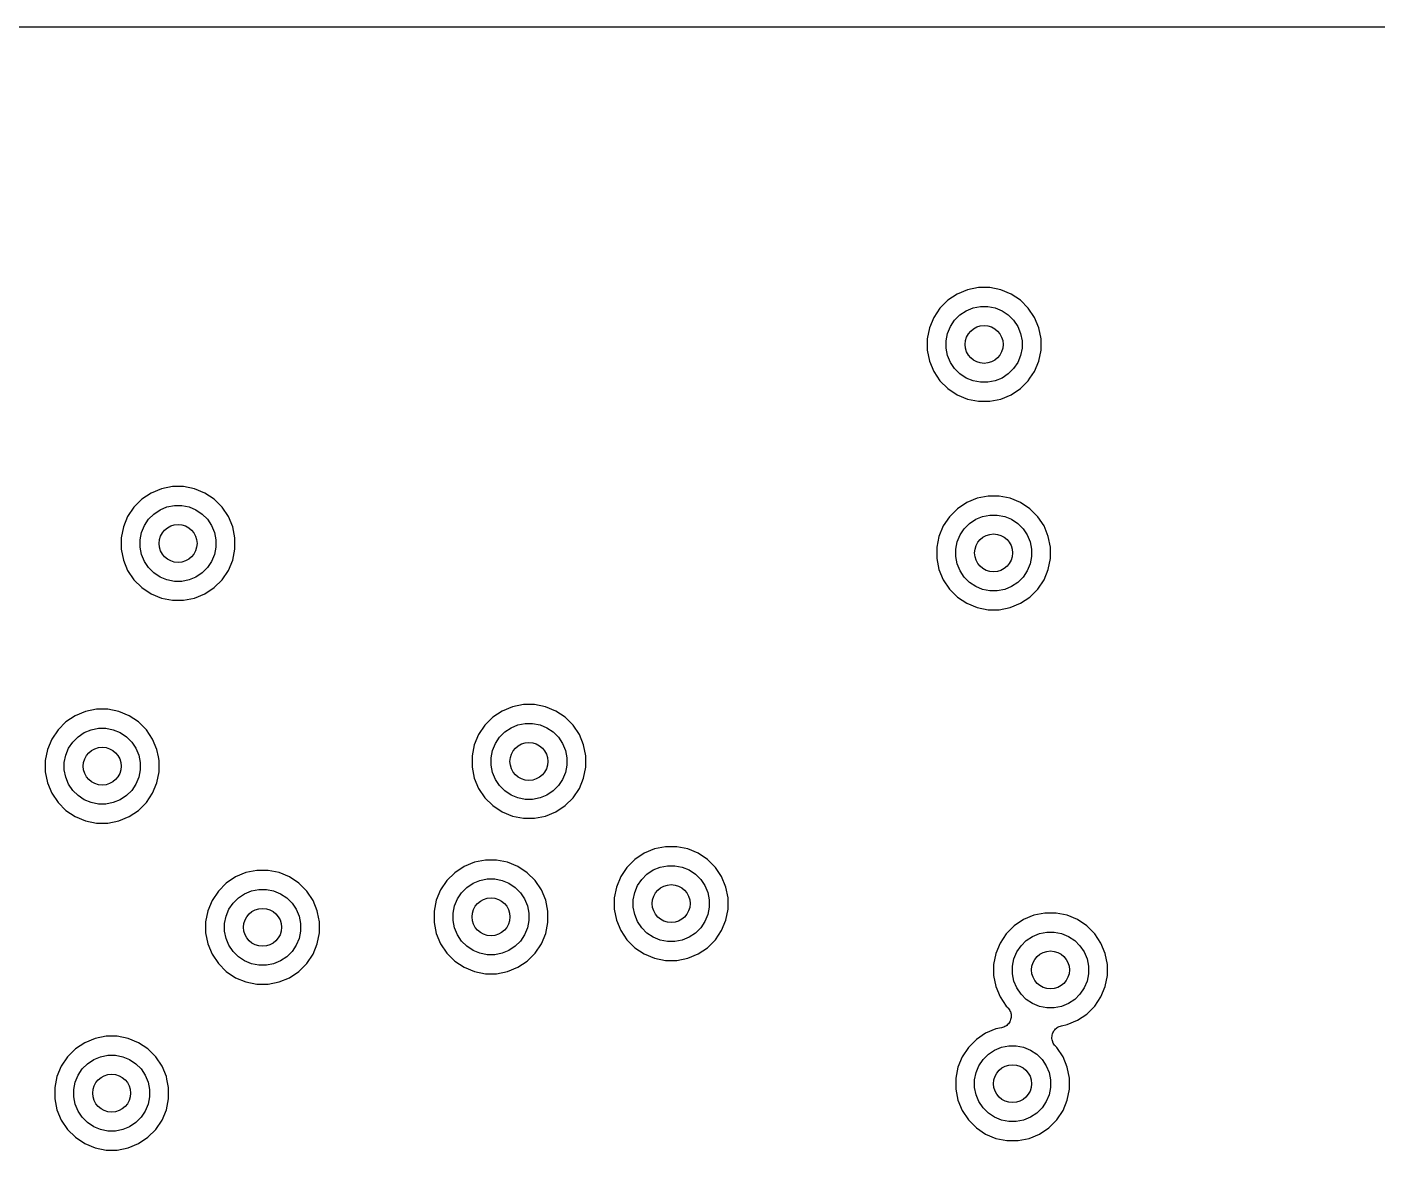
# Model space of a CAD drawing. Extents: x 113.2 to 188.8, y -123.8 to -78.2.
# Drawn here: x 125.21 to 139.44, y -94 to -82.15 of the extents above; entities that cross this region are included whole.
import ezdxf

# ---------------------------------------------------------------- set-up
doc = ezdxf.new("R2010")
doc.units = 0
doc.layers.add('BLACK', color=7, linetype='CONTINUOUS')

msp = doc.modelspace()

# ---------------------------------------------------------------- linework, layer by layer
at = {"layer": 'BLACK', "linetype": 'CONTINUOUS'}
for p, q in [((125.014, -82.1507), (176.986, -82.1507)), ((135.016, -84.9683), (134.918, -85.0339)), ((135.125, -84.9231), (135.016, -84.9683)), ((135.241, -84.9), (135.125, -84.9231)), ((135.359, -84.9), (135.241, -84.9)), ((135.475, -84.9231), (135.359, -84.9)), ((135.584, -84.9683), (135.475, -84.9231)), ((135.682, -85.0339), (135.584, -84.9683)), ((134.834, -85.1175), (134.768, -85.2158)), ((134.918, -85.0339), (134.834, -85.1175)), ((135.111, -85.1455), (135.183, -85.1154)), ((135.183, -85.1154), (135.261, -85.1)), ((135.261, -85.1), (135.339, -85.1)), ((135.339, -85.1), (135.417, -85.1154)), ((135.417, -85.1154), (135.489, -85.1455)), ((135.766, -85.1175), (135.682, -85.0339)), ((135.832, -85.2158), (135.766, -85.1175)), ((134.768, -85.2158), (134.723, -85.325)), ((134.946, -85.3105), (134.989, -85.245)), ((134.989, -85.245), (135.045, -85.1893)), ((135.045, -85.1893), (135.111, -85.1455)), ((135.489, -85.1455), (135.555, -85.1893)), ((135.555, -85.1893), (135.611, -85.245)), ((135.611, -85.245), (135.654, -85.3105)), ((135.877, -85.325), (135.832, -85.2158)), ((134.723, -85.325), (134.7, -85.4409)), ((134.9, -85.4606), (134.915, -85.3833)), ((134.915, -85.3833), (134.946, -85.3105)), ((135.654, -85.3105), (135.685, -85.3833)), ((135.685, -85.3833), (135.7, -85.4606)), ((135.9, -85.4409), (135.877, -85.325)), ((134.7, -85.4409), (134.7, -85.5591)), ((134.9, -85.5394), (134.9, -85.4606)), ((134.915, -85.6167), (134.9, -85.5394)), ((135.7, -85.5394), (135.685, -85.6167)), ((135.7, -85.4606), (135.7, -85.5394)), ((135.9, -85.5591), (135.9, -85.4409)), ((134.7, -85.5591), (134.723, -85.675)), ((134.723, -85.675), (134.768, -85.7842)), ((134.946, -85.6895), (134.915, -85.6167)), ((134.989, -85.755), (134.946, -85.6895)), ((135.654, -85.6895), (135.611, -85.755)), ((135.685, -85.6167), (135.654, -85.6895)), ((135.832, -85.7842), (135.877, -85.675)), ((135.877, -85.675), (135.9, -85.5591)), ((134.768, -85.7842), (134.834, -85.8825)), ((135.045, -85.8107), (134.989, -85.755)), ((135.111, -85.8545), (135.045, -85.8107)), ((135.555, -85.8107), (135.489, -85.8545)), ((135.611, -85.755), (135.555, -85.8107)), ((135.783, -85.8578), (135.832, -85.7842)), ((134.834, -85.8825), (134.918, -85.966)), ((134.918, -85.966), (135.016, -86.0317)), ((135.183, -85.8846), (135.111, -85.8545)), ((135.261, -85.9), (135.183, -85.8846)), ((135.339, -85.9), (135.261, -85.9)), ((135.417, -85.8846), (135.339, -85.9)), ((135.489, -85.8545), (135.417, -85.8846)), ((135.584, -86.0317), (135.682, -85.966)), ((135.682, -85.966), (135.766, -85.8825)), ((135.766, -85.8825), (135.783, -85.8578)), ((135.016, -86.0317), (135.125, -86.0769)), ((135.125, -86.0769), (135.241, -86.1)), ((135.241, -86.1), (135.359, -86.1)), ((135.359, -86.1), (135.475, -86.0769)), ((135.475, -86.0769), (135.584, -86.0317)), ((126.516, -87.0683), (126.418, -87.1339)), ((126.625, -87.0231), (126.516, -87.0683)), ((126.741, -87), (126.625, -87.0231)), ((126.859, -87), (126.741, -87)), ((126.975, -87.0231), (126.859, -87)), ((127.084, -87.0683), (126.975, -87.0231)), ((127.182, -87.1339), (127.084, -87.0683)), ((135.225, -87.1231), (135.116, -87.1683)), ((135.341, -87.1), (135.225, -87.1231)), ((135.459, -87.1), (135.341, -87.1)), ((135.575, -87.1231), (135.459, -87.1)), ((135.684, -87.1683), (135.575, -87.1231)), ((126.334, -87.2175), (126.268, -87.3158)), ((126.418, -87.1339), (126.334, -87.2175)), ((126.545, -87.2893), (126.611, -87.2455)), ((126.611, -87.2455), (126.683, -87.2154)), ((126.683, -87.2154), (126.761, -87.2)), ((126.761, -87.2), (126.839, -87.2)), ((126.839, -87.2), (126.917, -87.2154)), ((126.917, -87.2154), (126.989, -87.2455)), ((126.989, -87.2455), (127.055, -87.2893)), ((127.266, -87.2175), (127.182, -87.1339)), ((127.332, -87.3158), (127.266, -87.2175)), ((135.018, -87.2339), (134.934, -87.3175)), ((135.116, -87.1683), (135.018, -87.2339)), ((135.782, -87.2339), (135.684, -87.1683)), ((135.866, -87.3175), (135.782, -87.2339)), ((126.268, -87.3158), (126.223, -87.425)), ((126.446, -87.4105), (126.489, -87.345)), ((126.489, -87.345), (126.545, -87.2893)), ((127.055, -87.2893), (127.111, -87.345)), ((127.111, -87.345), (127.154, -87.4105)), ((127.377, -87.425), (127.332, -87.3158)), ((134.934, -87.3175), (134.868, -87.4158)), ((135.089, -87.445), (135.145, -87.3893)), ((135.145, -87.3893), (135.211, -87.3455)), ((135.211, -87.3455), (135.283, -87.3154)), ((135.283, -87.3154), (135.361, -87.3)), ((135.361, -87.3), (135.439, -87.3)), ((135.439, -87.3), (135.517, -87.3154)), ((135.517, -87.3154), (135.589, -87.3455)), ((135.589, -87.3455), (135.655, -87.3893)), ((135.655, -87.3893), (135.711, -87.445)), ((135.932, -87.4158), (135.866, -87.3175)), ((126.223, -87.425), (126.2, -87.5409)), ((126.2, -87.5409), (126.2, -87.6591)), ((126.4, -87.5606), (126.415, -87.4833)), ((126.415, -87.4833), (126.446, -87.4105)), ((127.154, -87.4105), (127.185, -87.4833)), ((127.185, -87.4833), (127.2, -87.5606)), ((127.4, -87.5409), (127.377, -87.425)), ((127.4, -87.6591), (127.4, -87.5409)), ((134.823, -87.525), (134.8, -87.6409)), ((134.868, -87.4158), (134.823, -87.525)), ((135.015, -87.5833), (135.046, -87.5105)), ((135.046, -87.5105), (135.089, -87.445)), ((135.711, -87.445), (135.754, -87.5105)), ((135.754, -87.5105), (135.785, -87.5833)), ((135.977, -87.525), (135.932, -87.4158)), ((136, -87.6409), (135.977, -87.525)), ((126.2, -87.6591), (126.223, -87.775)), ((126.4, -87.6394), (126.4, -87.5606)), ((126.415, -87.7167), (126.4, -87.6394)), ((127.2, -87.6394), (127.185, -87.7167)), ((127.2, -87.5606), (127.2, -87.6394)), ((127.377, -87.775), (127.4, -87.6591)), ((134.8, -87.6409), (134.8, -87.7591)), ((135, -87.6606), (135.015, -87.5833)), ((135, -87.7394), (135, -87.6606)), ((135.785, -87.5833), (135.8, -87.6606)), ((135.8, -87.6606), (135.8, -87.7394)), ((136, -87.7591), (136, -87.6409)), ((126.223, -87.775), (126.268, -87.8842)), ((126.446, -87.7895), (126.415, -87.7167)), ((126.489, -87.855), (126.446, -87.7895)), ((127.154, -87.7895), (127.111, -87.855)), ((127.185, -87.7167), (127.154, -87.7895)), ((127.332, -87.8842), (127.377, -87.775)), ((134.8, -87.7591), (134.823, -87.875)), ((135.015, -87.8167), (135, -87.7394)), ((135.046, -87.8895), (135.015, -87.8167)), ((135.785, -87.8167), (135.754, -87.8895)), ((135.8, -87.7394), (135.785, -87.8167)), ((135.977, -87.875), (136, -87.7591)), ((126.268, -87.8842), (126.334, -87.9825)), ((126.545, -87.9107), (126.489, -87.855)), ((126.611, -87.9545), (126.545, -87.9107)), ((126.683, -87.9846), (126.611, -87.9545)), ((126.989, -87.9545), (126.917, -87.9846)), ((127.055, -87.9107), (126.989, -87.9545)), ((127.111, -87.855), (127.055, -87.9107)), ((127.266, -87.9825), (127.332, -87.8842)), ((134.823, -87.875), (134.868, -87.9842)), ((135.089, -87.955), (135.046, -87.8895)), ((135.145, -88.0107), (135.089, -87.955)), ((135.711, -87.955), (135.655, -88.0107)), ((135.754, -87.8895), (135.711, -87.955)), ((135.932, -87.9842), (135.977, -87.875)), ((126.334, -87.9825), (126.418, -88.066)), ((126.418, -88.066), (126.516, -88.1317)), ((126.761, -88), (126.683, -87.9846)), ((126.839, -88), (126.761, -88)), ((126.917, -87.9846), (126.839, -88)), ((127.084, -88.1317), (127.182, -88.066)), ((127.182, -88.066), (127.266, -87.9825)), ((134.868, -87.9842), (134.934, -88.0825)), ((134.934, -88.0825), (135.018, -88.166)), ((135.211, -88.0545), (135.145, -88.0107)), ((135.283, -88.0846), (135.211, -88.0545)), ((135.361, -88.1), (135.283, -88.0846)), ((135.439, -88.1), (135.361, -88.1)), ((135.517, -88.0846), (135.439, -88.1)), ((135.589, -88.0545), (135.517, -88.0846)), ((135.655, -88.0107), (135.589, -88.0545)), ((135.782, -88.166), (135.866, -88.0825)), ((135.866, -88.0825), (135.932, -87.9842)), ((126.516, -88.1317), (126.625, -88.1769)), ((126.625, -88.1769), (126.741, -88.2)), ((126.741, -88.2), (126.859, -88.2)), ((126.859, -88.2), (126.975, -88.1769)), ((126.975, -88.1769), (127.084, -88.1317)), ((135.018, -88.166), (135.116, -88.2317)), ((135.116, -88.2317), (135.225, -88.2769)), ((135.575, -88.2769), (135.684, -88.2317)), ((135.684, -88.2317), (135.782, -88.166)), ((135.225, -88.2769), (135.341, -88.3)), ((135.341, -88.3), (135.459, -88.3)), ((135.459, -88.3), (135.575, -88.2769)), ((125.825, -89.3731), (125.716, -89.4183)), ((125.941, -89.35), (125.825, -89.3731)), ((126.059, -89.35), (125.941, -89.35)), ((126.175, -89.3731), (126.059, -89.35)), ((126.284, -89.4183), (126.175, -89.3731)), ((130.216, -89.3683), (130.118, -89.4339)), ((130.325, -89.3231), (130.216, -89.3683)), ((130.441, -89.3), (130.325, -89.3231)), ((130.559, -89.3), (130.441, -89.3)), ((130.675, -89.3231), (130.559, -89.3)), ((130.784, -89.3683), (130.675, -89.3231)), ((130.882, -89.4339), (130.784, -89.3683)), ((125.618, -89.4839), (125.534, -89.5675)), ((125.716, -89.4183), (125.618, -89.4839)), ((126.382, -89.4839), (126.284, -89.4183)), ((126.466, -89.5675), (126.382, -89.4839)), ((130.034, -89.5175), (129.968, -89.6158)), ((130.118, -89.4339), (130.034, -89.5175)), ((130.311, -89.5455), (130.383, -89.5154)), ((130.383, -89.5154), (130.461, -89.5)), ((130.461, -89.5), (130.539, -89.5)), ((130.539, -89.5), (130.617, -89.5154)), ((130.617, -89.5154), (130.689, -89.5455)), ((130.966, -89.5175), (130.882, -89.4339)), ((131.032, -89.6158), (130.966, -89.5175)), ((125.468, -89.6658), (125.423, -89.775)), ((125.534, -89.5675), (125.468, -89.6658)), ((125.689, -89.695), (125.745, -89.6393)), ((125.745, -89.6393), (125.811, -89.5955)), ((125.811, -89.5955), (125.883, -89.5654)), ((125.883, -89.5654), (125.961, -89.55)), ((125.961, -89.55), (126.039, -89.55)), ((126.039, -89.55), (126.117, -89.5654)), ((126.117, -89.5654), (126.189, -89.5955)), ((126.189, -89.5955), (126.255, -89.6393)), ((126.255, -89.6393), (126.311, -89.695)), ((126.532, -89.6658), (126.466, -89.5675)), ((126.577, -89.775), (126.532, -89.6658)), ((129.968, -89.6158), (129.923, -89.725)), ((130.146, -89.7105), (130.189, -89.645)), ((130.189, -89.645), (130.245, -89.5893)), ((130.245, -89.5893), (130.311, -89.5455)), ((130.689, -89.5455), (130.755, -89.5893)), ((130.755, -89.5893), (130.811, -89.645)), ((130.811, -89.645), (130.854, -89.7105)), ((131.077, -89.725), (131.032, -89.6158)), ((125.423, -89.775), (125.4, -89.8909)), ((125.615, -89.8333), (125.646, -89.7605)), ((125.646, -89.7605), (125.689, -89.695)), ((126.311, -89.695), (126.354, -89.7605)), ((126.354, -89.7605), (126.385, -89.8333)), ((126.592, -89.8532), (126.577, -89.775)), ((129.923, -89.725), (129.9, -89.8409)), ((130.1, -89.8606), (130.115, -89.7833)), ((130.115, -89.7833), (130.146, -89.7105)), ((130.854, -89.7105), (130.885, -89.7833)), ((130.885, -89.7833), (130.9, -89.8606)), ((131.1, -89.8409), (131.077, -89.725)), ((125.4, -89.8909), (125.4, -90.0091)), ((125.6, -89.9106), (125.615, -89.8333)), ((125.6, -89.9894), (125.6, -89.9106)), ((126.385, -89.8333), (126.4, -89.9106)), ((126.4, -89.9106), (126.4, -89.9894)), ((126.6, -89.8909), (126.592, -89.8532)), ((126.6, -90.0091), (126.6, -89.8909)), ((129.9, -89.8409), (129.9, -89.9591)), ((129.9, -89.9591), (129.923, -90.075)), ((130.1, -89.9394), (130.1, -89.8606)), ((130.115, -90.0167), (130.1, -89.9394)), ((130.9, -89.9394), (130.885, -90.0167)), ((130.9, -89.8606), (130.9, -89.9394)), ((131.077, -90.075), (131.1, -89.9591)), ((131.1, -89.9591), (131.1, -89.8409)), ((125.4, -90.0091), (125.423, -90.125)), ((125.615, -90.0667), (125.6, -89.9894)), ((125.646, -90.1395), (125.615, -90.0667)), ((126.385, -90.0667), (126.354, -90.1395)), ((126.4, -89.9894), (126.385, -90.0667)), ((126.577, -90.125), (126.6, -90.0091)), ((129.923, -90.075), (129.968, -90.1842)), ((130.146, -90.0895), (130.115, -90.0167)), ((130.189, -90.155), (130.146, -90.0895)), ((130.854, -90.0895), (130.811, -90.155)), ((130.885, -90.0167), (130.854, -90.0895)), ((131.032, -90.1842), (131.077, -90.075)), ((125.423, -90.125), (125.468, -90.2342)), ((125.468, -90.2342), (125.534, -90.3325)), ((125.689, -90.205), (125.646, -90.1395)), ((125.745, -90.2607), (125.689, -90.205)), ((126.311, -90.205), (126.255, -90.2607)), ((126.354, -90.1395), (126.311, -90.205)), ((126.466, -90.3325), (126.532, -90.2342)), ((126.532, -90.2342), (126.577, -90.125)), ((129.968, -90.1842), (130.034, -90.2825)), ((130.245, -90.2107), (130.189, -90.155)), ((130.311, -90.2545), (130.245, -90.2107)), ((130.383, -90.2846), (130.311, -90.2545)), ((130.689, -90.2545), (130.617, -90.2846)), ((130.755, -90.2107), (130.689, -90.2545)), ((130.811, -90.155), (130.755, -90.2107)), ((130.966, -90.2825), (131.032, -90.1842)), ((125.534, -90.3325), (125.618, -90.416)), ((125.811, -90.3045), (125.745, -90.2607)), ((125.883, -90.3346), (125.811, -90.3045)), ((125.961, -90.35), (125.883, -90.3346)), ((126.039, -90.35), (125.961, -90.35)), ((126.117, -90.3346), (126.039, -90.35)), ((126.189, -90.3045), (126.117, -90.3346)), ((126.255, -90.2607), (126.189, -90.3045)), ((126.382, -90.416), (126.466, -90.3325)), ((130.034, -90.2825), (130.118, -90.3661)), ((130.118, -90.3661), (130.216, -90.4317)), ((130.461, -90.3), (130.383, -90.2846)), ((130.539, -90.3), (130.461, -90.3)), ((130.617, -90.2846), (130.539, -90.3)), ((130.784, -90.4317), (130.882, -90.3661)), ((130.882, -90.3661), (130.966, -90.2825)), ((125.618, -90.416), (125.716, -90.4817)), ((125.716, -90.4817), (125.825, -90.5269)), ((125.825, -90.5269), (125.941, -90.55)), ((126.059, -90.55), (126.175, -90.5269)), ((126.175, -90.5269), (126.284, -90.4817)), ((126.284, -90.4817), (126.382, -90.416)), ((130.216, -90.4317), (130.325, -90.4769)), ((130.325, -90.4769), (130.441, -90.5)), ((130.441, -90.5), (130.559, -90.5)), ((130.559, -90.5), (130.675, -90.4769)), ((130.675, -90.4769), (130.784, -90.4317)), ((125.941, -90.55), (126.059, -90.55)), ((131.825, -90.8231), (131.716, -90.8683)), ((131.941, -90.8), (131.825, -90.8231)), ((132.059, -90.8), (131.941, -90.8)), ((132.175, -90.8231), (132.059, -90.8)), ((132.284, -90.8683), (132.175, -90.8231)), ((129.925, -90.9631), (129.816, -91.0083)), ((130.041, -90.94), (129.925, -90.9631)), ((130.159, -90.94), (130.041, -90.94)), ((130.275, -90.9631), (130.159, -90.94)), ((130.384, -91.0083), (130.275, -90.9631)), ((131.618, -90.9339), (131.534, -91.0175)), ((131.716, -90.8683), (131.618, -90.9339)), ((132.382, -90.9339), (132.284, -90.8683)), ((132.466, -91.0175), (132.382, -90.9339)), ((127.516, -91.0731), (127.407, -91.1183)), ((127.632, -91.05), (127.516, -91.0731)), ((127.751, -91.05), (127.632, -91.05)), ((127.866, -91.0731), (127.751, -91.05)), ((127.976, -91.1183), (127.866, -91.0731)), ((129.718, -91.0739), (129.634, -91.1575)), ((129.816, -91.0083), (129.718, -91.0739)), ((130.482, -91.0739), (130.384, -91.0083)), ((130.566, -91.1575), (130.482, -91.0739)), ((131.534, -91.0175), (131.468, -91.1158)), ((131.689, -91.145), (131.745, -91.0893)), ((131.745, -91.0893), (131.811, -91.0455)), ((131.811, -91.0455), (131.883, -91.0154)), ((131.883, -91.0154), (131.961, -91)), ((131.961, -91), (132.039, -91)), ((132.039, -91), (132.117, -91.0154)), ((132.117, -91.0154), (132.189, -91.0455)), ((132.189, -91.0455), (132.255, -91.0893)), ((132.255, -91.0893), (132.311, -91.145)), ((132.532, -91.1158), (132.466, -91.0175)), ((127.309, -91.184), (127.225, -91.2675)), ((127.407, -91.1183), (127.309, -91.184)), ((127.575, -91.2654), (127.652, -91.25)), ((127.652, -91.25), (127.731, -91.25)), ((127.731, -91.25), (127.808, -91.2654)), ((128.074, -91.184), (127.976, -91.1183)), ((128.157, -91.2675), (128.074, -91.184)), ((129.634, -91.1575), (129.568, -91.2558)), ((129.789, -91.285), (129.845, -91.2293)), ((129.845, -91.2293), (129.911, -91.1855)), ((129.911, -91.1855), (129.983, -91.1554)), ((129.983, -91.1554), (130.061, -91.14)), ((130.061, -91.14), (130.139, -91.14)), ((130.139, -91.14), (130.217, -91.1554)), ((130.217, -91.1554), (130.289, -91.1855)), ((130.289, -91.1855), (130.355, -91.2293)), ((130.355, -91.2293), (130.411, -91.285)), ((130.632, -91.2558), (130.566, -91.1575)), ((131.423, -91.225), (131.4, -91.3409)), ((131.468, -91.1158), (131.423, -91.225)), ((131.615, -91.2833), (131.646, -91.2105)), ((131.646, -91.2105), (131.689, -91.145)), ((132.311, -91.145), (132.354, -91.2105)), ((132.354, -91.2105), (132.385, -91.2833)), ((132.577, -91.225), (132.532, -91.1158)), ((132.6, -91.3409), (132.577, -91.225)), ((127.16, -91.3658), (127.114, -91.475)), ((127.225, -91.2675), (127.16, -91.3658)), ((127.337, -91.4605), (127.381, -91.395)), ((127.381, -91.395), (127.436, -91.3393)), ((127.436, -91.3393), (127.502, -91.2955)), ((127.502, -91.2955), (127.575, -91.2654)), ((127.808, -91.2654), (127.881, -91.2955)), ((127.881, -91.2955), (127.946, -91.3393)), ((127.946, -91.3393), (128.002, -91.395)), ((128.002, -91.395), (128.046, -91.4605)), ((128.223, -91.3658), (128.157, -91.2675)), ((128.268, -91.475), (128.223, -91.3658)), ((129.523, -91.365), (129.5, -91.4809)), ((129.568, -91.2558), (129.523, -91.365)), ((129.715, -91.4233), (129.746, -91.3505)), ((129.746, -91.3505), (129.789, -91.285)), ((130.411, -91.285), (130.454, -91.3505)), ((130.454, -91.3505), (130.485, -91.4233)), ((130.677, -91.365), (130.632, -91.2558)), ((130.7, -91.4809), (130.677, -91.365)), ((131.4, -91.3409), (131.4, -91.4591)), ((131.6, -91.3606), (131.615, -91.2833)), ((131.6, -91.4394), (131.6, -91.3606)), ((132.385, -91.2833), (132.4, -91.3606)), ((132.4, -91.3606), (132.4, -91.4394)), ((132.6, -91.4591), (132.6, -91.3409)), ((127.114, -91.475), (127.091, -91.5909)), ((127.291, -91.6106), (127.307, -91.5333)), ((127.307, -91.5333), (127.337, -91.4605)), ((128.046, -91.4605), (128.076, -91.5333)), ((128.076, -91.5333), (128.091, -91.6106)), ((128.272, -91.4931), (128.268, -91.475)), ((128.272, -91.4932), (128.272, -91.4931)), ((128.291, -91.5909), (128.272, -91.4932)), ((129.5, -91.4809), (129.5, -91.5991)), ((129.7, -91.5006), (129.715, -91.4233)), ((129.7, -91.5794), (129.7, -91.5006)), ((130.485, -91.4233), (130.5, -91.5006)), ((130.5, -91.5006), (130.5, -91.5794)), ((130.7, -91.5991), (130.7, -91.4809)), ((131.4, -91.4591), (131.423, -91.575)), ((131.615, -91.5167), (131.6, -91.4394)), ((131.646, -91.5895), (131.615, -91.5167)), ((132.385, -91.5167), (132.354, -91.5895)), ((132.4, -91.4394), (132.385, -91.5167)), ((132.577, -91.575), (132.6, -91.4591)), ((135.825, -91.5231), (135.716, -91.5683)), ((135.941, -91.5), (135.825, -91.5231)), ((136.059, -91.5), (135.941, -91.5)), ((136.175, -91.5231), (136.059, -91.5)), ((136.284, -91.5683), (136.175, -91.5231)), ((127.091, -91.5909), (127.091, -91.7091)), ((127.291, -91.6894), (127.291, -91.6106)), ((128.091, -91.6106), (128.091, -91.6894)), ((128.291, -91.7091), (128.291, -91.5909)), ((129.5, -91.5991), (129.523, -91.715)), ((129.715, -91.6567), (129.7, -91.5794)), ((129.746, -91.7295), (129.715, -91.6567)), ((130.485, -91.6567), (130.454, -91.7295)), ((130.5, -91.5794), (130.485, -91.6567)), ((130.677, -91.715), (130.7, -91.5991)), ((131.423, -91.575), (131.468, -91.6842)), ((131.689, -91.655), (131.646, -91.5895)), ((131.745, -91.7107), (131.689, -91.655)), ((132.311, -91.655), (132.255, -91.7107)), ((132.354, -91.5895), (132.311, -91.655)), ((132.532, -91.6842), (132.577, -91.575)), ((135.618, -91.6339), (135.534, -91.7175)), ((135.716, -91.5683), (135.618, -91.6339)), ((136.382, -91.6339), (136.284, -91.5683)), ((136.466, -91.7175), (136.382, -91.6339)), ((127.091, -91.7091), (127.114, -91.825)), ((127.307, -91.7667), (127.291, -91.6894)), ((127.337, -91.8395), (127.307, -91.7667)), ((128.076, -91.7667), (128.046, -91.8395)), ((128.091, -91.6894), (128.076, -91.7667)), ((128.268, -91.825), (128.291, -91.7091)), ((129.523, -91.715), (129.568, -91.8242)), ((129.789, -91.795), (129.746, -91.7295)), ((129.845, -91.8507), (129.789, -91.795)), ((130.411, -91.795), (130.355, -91.8507)), ((130.454, -91.7295), (130.411, -91.795)), ((130.632, -91.8242), (130.677, -91.715)), ((131.468, -91.6842), (131.534, -91.7825)), ((131.534, -91.7825), (131.618, -91.8661)), ((131.811, -91.7545), (131.745, -91.7107)), ((131.883, -91.7846), (131.811, -91.7545)), ((131.961, -91.8), (131.883, -91.7846)), ((132.039, -91.8), (131.961, -91.8)), ((132.117, -91.7846), (132.039, -91.8)), ((132.189, -91.7545), (132.117, -91.7846)), ((132.255, -91.7107), (132.189, -91.7545)), ((132.382, -91.8661), (132.466, -91.7825)), ((132.466, -91.7825), (132.532, -91.6842)), ((135.468, -91.8158), (135.423, -91.925)), ((135.534, -91.7175), (135.468, -91.8158)), ((135.689, -91.845), (135.745, -91.7893)), ((135.745, -91.7893), (135.811, -91.7455)), ((135.811, -91.7455), (135.883, -91.7154)), ((135.883, -91.7154), (135.961, -91.7)), ((135.961, -91.7), (136.039, -91.7)), ((136.039, -91.7), (136.117, -91.7154)), ((136.117, -91.7154), (136.189, -91.7455)), ((136.189, -91.7455), (136.255, -91.7893)), ((136.255, -91.7893), (136.311, -91.845)), ((136.532, -91.8158), (136.466, -91.7175)), ((136.577, -91.925), (136.532, -91.8158)), ((127.114, -91.825), (127.16, -91.9342)), ((127.16, -91.9342), (127.225, -92.0325)), ((127.381, -91.905), (127.337, -91.8395)), ((127.436, -91.9607), (127.381, -91.905)), ((127.502, -92.0045), (127.436, -91.9607)), ((127.946, -91.9607), (127.881, -92.0045)), ((128.002, -91.905), (127.946, -91.9607)), ((128.046, -91.8395), (128.002, -91.905)), ((128.157, -92.0325), (128.223, -91.9342)), ((128.223, -91.9342), (128.268, -91.825)), ((129.568, -91.8242), (129.634, -91.9225)), ((129.634, -91.9225), (129.718, -92.0061)), ((129.911, -91.8945), (129.845, -91.8507)), ((129.983, -91.9246), (129.911, -91.8945)), ((130.061, -91.94), (129.983, -91.9246)), ((130.139, -91.94), (130.061, -91.94)), ((130.217, -91.9246), (130.139, -91.94)), ((130.289, -91.8945), (130.217, -91.9246)), ((130.355, -91.8507), (130.289, -91.8945)), ((130.482, -92.0061), (130.566, -91.9225)), ((130.566, -91.9225), (130.632, -91.8242)), ((131.618, -91.8661), (131.716, -91.9317)), ((131.716, -91.9317), (131.825, -91.9769)), ((132.175, -91.9769), (132.284, -91.9317)), ((132.284, -91.9317), (132.382, -91.8661)), ((135.423, -91.925), (135.4, -92.0409)), ((135.615, -91.9833), (135.646, -91.9105)), ((135.646, -91.9105), (135.689, -91.845)), ((136.311, -91.845), (136.354, -91.9105)), ((136.354, -91.9105), (136.385, -91.9833)), ((136.6, -92.0409), (136.577, -91.925)), ((127.225, -92.0325), (127.309, -92.1161)), ((127.575, -92.0346), (127.502, -92.0045)), ((127.652, -92.05), (127.575, -92.0346)), ((127.731, -92.05), (127.652, -92.05)), ((127.808, -92.0346), (127.731, -92.05)), ((127.881, -92.0045), (127.808, -92.0346)), ((128.074, -92.1161), (128.157, -92.0325)), ((129.718, -92.0061), (129.816, -92.0717)), ((129.816, -92.0717), (129.925, -92.1169)), ((130.275, -92.1169), (130.384, -92.0717)), ((130.384, -92.0717), (130.482, -92.0061)), ((131.825, -91.9769), (131.941, -92)), ((131.941, -92), (132.059, -92)), ((132.059, -92), (132.175, -91.9769)), ((135.4, -92.0409), (135.4, -92.1591)), ((135.6, -92.0606), (135.615, -91.9833)), ((135.6, -92.1394), (135.6, -92.0606)), ((136.385, -91.9833), (136.4, -92.0606)), ((136.4, -92.0606), (136.4, -92.1394)), ((136.6, -92.1591), (136.6, -92.0409)), ((127.309, -92.1161), (127.407, -92.1817)), ((127.407, -92.1817), (127.516, -92.2269)), ((127.516, -92.2269), (127.632, -92.25)), ((127.751, -92.25), (127.866, -92.2269)), ((127.866, -92.2269), (127.976, -92.1817)), ((127.976, -92.1817), (128.074, -92.1161)), ((129.925, -92.1169), (130.041, -92.14)), ((130.041, -92.14), (130.159, -92.14)), ((130.159, -92.14), (130.275, -92.1169)), ((135.4, -92.1591), (135.423, -92.275)), ((135.615, -92.2167), (135.6, -92.1394)), ((135.646, -92.2895), (135.615, -92.2167)), ((136.385, -92.2167), (136.354, -92.2895)), ((136.4, -92.1394), (136.385, -92.2167)), ((136.577, -92.275), (136.6, -92.1591)), ((127.632, -92.25), (127.751, -92.25)), ((135.423, -92.275), (135.468, -92.3842)), ((135.468, -92.3842), (135.534, -92.4825)), ((135.689, -92.355), (135.646, -92.2895)), ((135.745, -92.4107), (135.689, -92.355)), ((136.311, -92.355), (136.255, -92.4107)), ((136.354, -92.2895), (136.311, -92.355)), ((136.466, -92.4825), (136.532, -92.3842)), ((136.532, -92.3842), (136.577, -92.275)), ((135.534, -92.4825), (135.549, -92.4971)), ((135.549, -92.4971), (135.549, -92.4979)), ((135.549, -92.4979), (135.549, -92.4979)), ((135.549, -92.4979), (135.549, -92.4979)), ((135.549, -92.4979), (135.55, -92.4983)), ((135.55, -92.4983), (135.557, -92.5078)), ((135.557, -92.5078), (135.565, -92.5172)), ((135.565, -92.5172), (135.565, -92.5175)), ((135.565, -92.5175), (135.565, -92.5177)), ((135.565, -92.5177), (135.571, -92.5284)), ((135.571, -92.5284), (135.576, -92.5392)), ((135.811, -92.4545), (135.745, -92.4107)), ((135.883, -92.4846), (135.811, -92.4545)), ((135.961, -92.5), (135.883, -92.4846)), ((136.039, -92.5), (135.961, -92.5)), ((136.117, -92.4846), (136.039, -92.5)), ((136.189, -92.4545), (136.117, -92.4846)), ((136.255, -92.4107), (136.189, -92.4545)), ((136.382, -92.566), (136.466, -92.4825)), ((135.556, -92.6674), (135.548, -92.6769)), ((135.564, -92.6582), (135.556, -92.6674)), ((135.57, -92.6468), (135.564, -92.6578)), ((135.564, -92.6578), (135.564, -92.658)), ((135.564, -92.658), (135.564, -92.6582)), ((135.576, -92.6365), (135.57, -92.6468)), ((135.576, -92.5392), (135.577, -92.5394)), ((135.579, -92.6242), (135.576, -92.636)), ((135.576, -92.636), (135.576, -92.6362)), ((135.576, -92.6362), (135.576, -92.6365)), ((135.577, -92.5394), (135.577, -92.5397)), ((135.577, -92.5397), (135.58, -92.5514)), ((135.583, -92.6128), (135.579, -92.6242)), ((135.58, -92.5514), (135.583, -92.563)), ((135.583, -92.563), (135.583, -92.5632)), ((135.583, -92.5632), (135.584, -92.5635)), ((135.584, -92.6001), (135.583, -92.6123)), ((135.583, -92.6123), (135.583, -92.6126)), ((135.583, -92.6126), (135.583, -92.6128)), ((135.584, -92.5635), (135.585, -92.5755)), ((135.586, -92.5882), (135.584, -92.6001)), ((135.585, -92.5755), (135.586, -92.5876)), ((135.586, -92.5876), (135.586, -92.5879)), ((135.586, -92.5879), (135.586, -92.5882)), ((136.175, -92.6769), (136.284, -92.6317)), ((136.284, -92.6317), (136.382, -92.566)), ((126.041, -92.8), (125.925, -92.8231)), ((126.159, -92.8), (126.041, -92.8)), ((126.275, -92.8231), (126.159, -92.8)), ((135.316, -92.7683), (135.218, -92.834)), ((135.425, -92.7231), (135.316, -92.7683)), ((135.484, -92.7114), (135.425, -92.7231)), ((135.495, -92.7079), (135.484, -92.7114)), ((135.507, -92.7044), (135.495, -92.7079)), ((135.518, -92.6985), (135.507, -92.7042)), ((135.507, -92.7042), (135.507, -92.7043)), ((135.507, -92.7043), (135.507, -92.7044)), ((135.529, -92.6929), (135.518, -92.6985)), ((135.538, -92.6849), (135.529, -92.6926)), ((135.529, -92.6926), (135.529, -92.6927)), ((135.529, -92.6927), (135.529, -92.6929)), ((135.548, -92.6773), (135.538, -92.6849)), ((135.548, -92.6769), (135.548, -92.6771)), ((135.548, -92.6771), (135.548, -92.6773)), ((136.014, -92.8118), (136.016, -92.7998)), ((136.014, -92.8121), (136.014, -92.8118)), ((136.014, -92.8124), (136.014, -92.8121)), ((136.015, -92.8244), (136.014, -92.8124)), ((136.016, -92.7998), (136.017, -92.7877)), ((136.017, -92.7872), (136.021, -92.7756)), ((136.017, -92.7874), (136.017, -92.7872)), ((136.017, -92.7877), (136.017, -92.7874)), ((136.021, -92.7756), (136.024, -92.764)), ((136.024, -92.7635), (136.03, -92.7528)), ((136.024, -92.7638), (136.024, -92.7635)), ((136.024, -92.764), (136.024, -92.7638)), ((136.03, -92.7528), (136.036, -92.7422)), ((136.036, -92.7418), (136.044, -92.7324)), ((136.036, -92.742), (136.036, -92.7418)), ((136.036, -92.7422), (136.036, -92.742)), ((136.044, -92.7324), (136.052, -92.7231)), ((136.052, -92.7227), (136.062, -92.7151)), ((136.052, -92.7229), (136.052, -92.7227)), ((136.052, -92.7231), (136.052, -92.7229)), ((136.062, -92.7151), (136.071, -92.7074)), ((136.071, -92.7071), (136.082, -92.7014)), ((136.071, -92.7073), (136.071, -92.7071)), ((136.071, -92.7074), (136.071, -92.7073)), ((136.082, -92.7014), (136.093, -92.6958)), ((136.093, -92.6956), (136.105, -92.6921)), ((136.093, -92.6957), (136.093, -92.6956)), ((136.093, -92.6958), (136.093, -92.6957)), ((136.105, -92.6921), (136.117, -92.6886)), ((136.117, -92.6886), (136.175, -92.6769)), ((125.718, -92.9339), (125.634, -93.0175)), ((125.816, -92.8683), (125.718, -92.9339)), ((125.925, -92.8231), (125.816, -92.8683)), ((126.384, -92.8683), (126.275, -92.8231)), ((126.482, -92.9339), (126.384, -92.8683)), ((126.566, -93.0175), (126.482, -92.9339)), ((135.134, -92.9175), (135.068, -93.0158)), ((135.218, -92.834), (135.134, -92.9175)), ((135.345, -92.9893), (135.411, -92.9455)), ((135.411, -92.9455), (135.483, -92.9154)), ((135.483, -92.9154), (135.561, -92.9)), ((135.561, -92.9), (135.639, -92.9)), ((135.639, -92.9), (135.717, -92.9154)), ((135.717, -92.9154), (135.789, -92.9455)), ((135.789, -92.9455), (135.855, -92.9893)), ((136.016, -92.8365), (136.015, -92.8244)), ((136.017, -92.8368), (136.016, -92.8365)), ((136.017, -92.837), (136.017, -92.8368)), ((136.02, -92.8486), (136.017, -92.837)), ((136.023, -92.8603), (136.02, -92.8486)), ((136.023, -92.8606), (136.023, -92.8603)), ((136.024, -92.8608), (136.023, -92.8606)), ((136.029, -92.8715), (136.024, -92.8608)), ((136.035, -92.8823), (136.029, -92.8715)), ((136.035, -92.8825), (136.035, -92.8823)), ((136.035, -92.8828), (136.035, -92.8825)), ((136.043, -92.8922), (136.035, -92.8828)), ((136.05, -92.9017), (136.043, -92.8922)), ((136.051, -92.9021), (136.05, -92.9017)), ((136.051, -92.9029), (136.051, -92.9021)), ((136.051, -92.9021), (136.051, -92.9021)), ((136.051, -92.9021), (136.051, -92.9021)), ((136.066, -92.9175), (136.051, -92.9029)), ((136.132, -93.0158), (136.066, -92.9175)), ((125.634, -93.0175), (125.568, -93.1158)), ((125.789, -93.145), (125.845, -93.0893)), ((125.845, -93.0893), (125.911, -93.0455)), ((125.911, -93.0455), (125.983, -93.0154)), ((125.983, -93.0154), (126.061, -93)), ((126.061, -93), (126.139, -93)), ((126.139, -93), (126.217, -93.0154)), ((126.217, -93.0154), (126.289, -93.0455)), ((126.289, -93.0455), (126.355, -93.0893)), ((126.355, -93.0893), (126.411, -93.145)), ((126.632, -93.1158), (126.566, -93.0175)), ((135.068, -93.0158), (135.023, -93.125)), ((135.246, -93.1105), (135.289, -93.045)), ((135.289, -93.045), (135.345, -92.9893)), ((135.855, -92.9893), (135.911, -93.045)), ((135.911, -93.045), (135.954, -93.1105)), ((136.177, -93.125), (136.132, -93.0158)), ((125.523, -93.225), (125.5, -93.3409)), ((125.568, -93.1158), (125.523, -93.225)), ((125.715, -93.2833), (125.746, -93.2105)), ((125.746, -93.2105), (125.789, -93.145)), ((126.411, -93.145), (126.454, -93.2105)), ((126.454, -93.2105), (126.485, -93.2833)), ((126.677, -93.225), (126.632, -93.1158)), ((126.683, -93.2532), (126.677, -93.225)), ((135.023, -93.125), (135, -93.2409)), ((135, -93.2409), (135, -93.3591)), ((135.2, -93.2606), (135.215, -93.1833)), ((135.215, -93.1833), (135.246, -93.1105)), ((135.954, -93.1105), (135.985, -93.1833)), ((135.985, -93.1833), (136, -93.2606)), ((136.2, -93.2409), (136.177, -93.125)), ((136.2, -93.3591), (136.2, -93.2409)), ((125.5, -93.3409), (125.5, -93.4591)), ((125.7, -93.3606), (125.715, -93.2833)), ((125.7, -93.4394), (125.7, -93.3606)), ((126.485, -93.2833), (126.5, -93.3606)), ((126.5, -93.3606), (126.5, -93.4394)), ((126.7, -93.3409), (126.683, -93.2532)), ((126.683, -93.2532), (126.683, -93.2532)), ((126.7, -93.4591), (126.7, -93.3409)), ((135, -93.3591), (135.023, -93.475)), ((135.2, -93.3394), (135.2, -93.2606)), ((135.215, -93.4167), (135.2, -93.3394)), ((136, -93.3394), (135.985, -93.4167)), ((136, -93.2606), (136, -93.3394)), ((136.177, -93.475), (136.2, -93.3591)), ((125.5, -93.4591), (125.523, -93.575)), ((125.715, -93.5167), (125.7, -93.4394)), ((125.746, -93.5895), (125.715, -93.5167)), ((126.485, -93.5167), (126.454, -93.5895)), ((126.5, -93.4394), (126.485, -93.5167)), ((126.677, -93.575), (126.7, -93.4591)), ((135.023, -93.475), (135.068, -93.5842)), ((135.246, -93.4895), (135.215, -93.4167)), ((135.289, -93.555), (135.246, -93.4895)), ((135.954, -93.4895), (135.911, -93.555)), ((135.985, -93.4167), (135.954, -93.4895)), ((136.132, -93.5842), (136.177, -93.475)), ((125.523, -93.575), (125.568, -93.6842)), ((125.789, -93.655), (125.746, -93.5895)), ((125.845, -93.7107), (125.789, -93.655)), ((126.411, -93.655), (126.355, -93.7107)), ((126.454, -93.5895), (126.411, -93.655)), ((126.632, -93.6842), (126.677, -93.575)), ((135.068, -93.5842), (135.134, -93.6825)), ((135.345, -93.6107), (135.289, -93.555)), ((135.411, -93.6545), (135.345, -93.6107)), ((135.483, -93.6846), (135.411, -93.6545)), ((135.789, -93.6545), (135.717, -93.6846)), ((135.855, -93.6107), (135.789, -93.6545)), ((135.911, -93.555), (135.855, -93.6107)), ((136.066, -93.6825), (136.132, -93.5842)), ((125.568, -93.6842), (125.634, -93.7825)), ((125.634, -93.7825), (125.718, -93.8661)), ((125.911, -93.7545), (125.845, -93.7107)), ((125.983, -93.7846), (125.911, -93.7545)), ((126.061, -93.8), (125.983, -93.7846)), ((126.139, -93.8), (126.061, -93.8)), ((126.217, -93.7846), (126.139, -93.8)), ((126.289, -93.7545), (126.217, -93.7846)), ((126.355, -93.7107), (126.289, -93.7545)), ((126.482, -93.8661), (126.566, -93.7825)), ((126.566, -93.7825), (126.632, -93.6842)), ((135.134, -93.6825), (135.218, -93.766)), ((135.218, -93.766), (135.316, -93.8317)), ((135.561, -93.7), (135.483, -93.6846)), ((135.639, -93.7), (135.561, -93.7)), ((135.717, -93.6846), (135.639, -93.7)), ((135.884, -93.8317), (135.982, -93.766)), ((135.982, -93.766), (136.066, -93.6825)), ((125.718, -93.8661), (125.816, -93.9317)), ((125.816, -93.9317), (125.925, -93.9769)), ((126.275, -93.9769), (126.384, -93.9317)), ((126.384, -93.9317), (126.482, -93.8661)), ((135.316, -93.8317), (135.425, -93.8769)), ((135.425, -93.8769), (135.541, -93.9)), ((135.541, -93.9), (135.659, -93.9)), ((135.659, -93.9), (135.775, -93.8769)), ((135.775, -93.8769), (135.884, -93.8317)), ((125.925, -93.9769), (126.041, -94)), ((126.041, -94), (126.159, -94)), ((126.159, -94), (126.275, -93.9769))]:
    msp.add_line(p, q, dxfattribs=at)
at = {"layer": 'BLACK'}
for centre in [(135.3, -85.5), (126.8, -87.6), (135.4, -87.7), (126, -89.95), (130.5, -89.9), (132, -91.4), (130.1, -91.54), (127.691, -91.65), (136, -92.1), (135.6, -93.3), (126.1, -93.4)]:
    msp.add_circle(centre, 0.2, dxfattribs=at)

doc.saveas('drawing.dxf')
